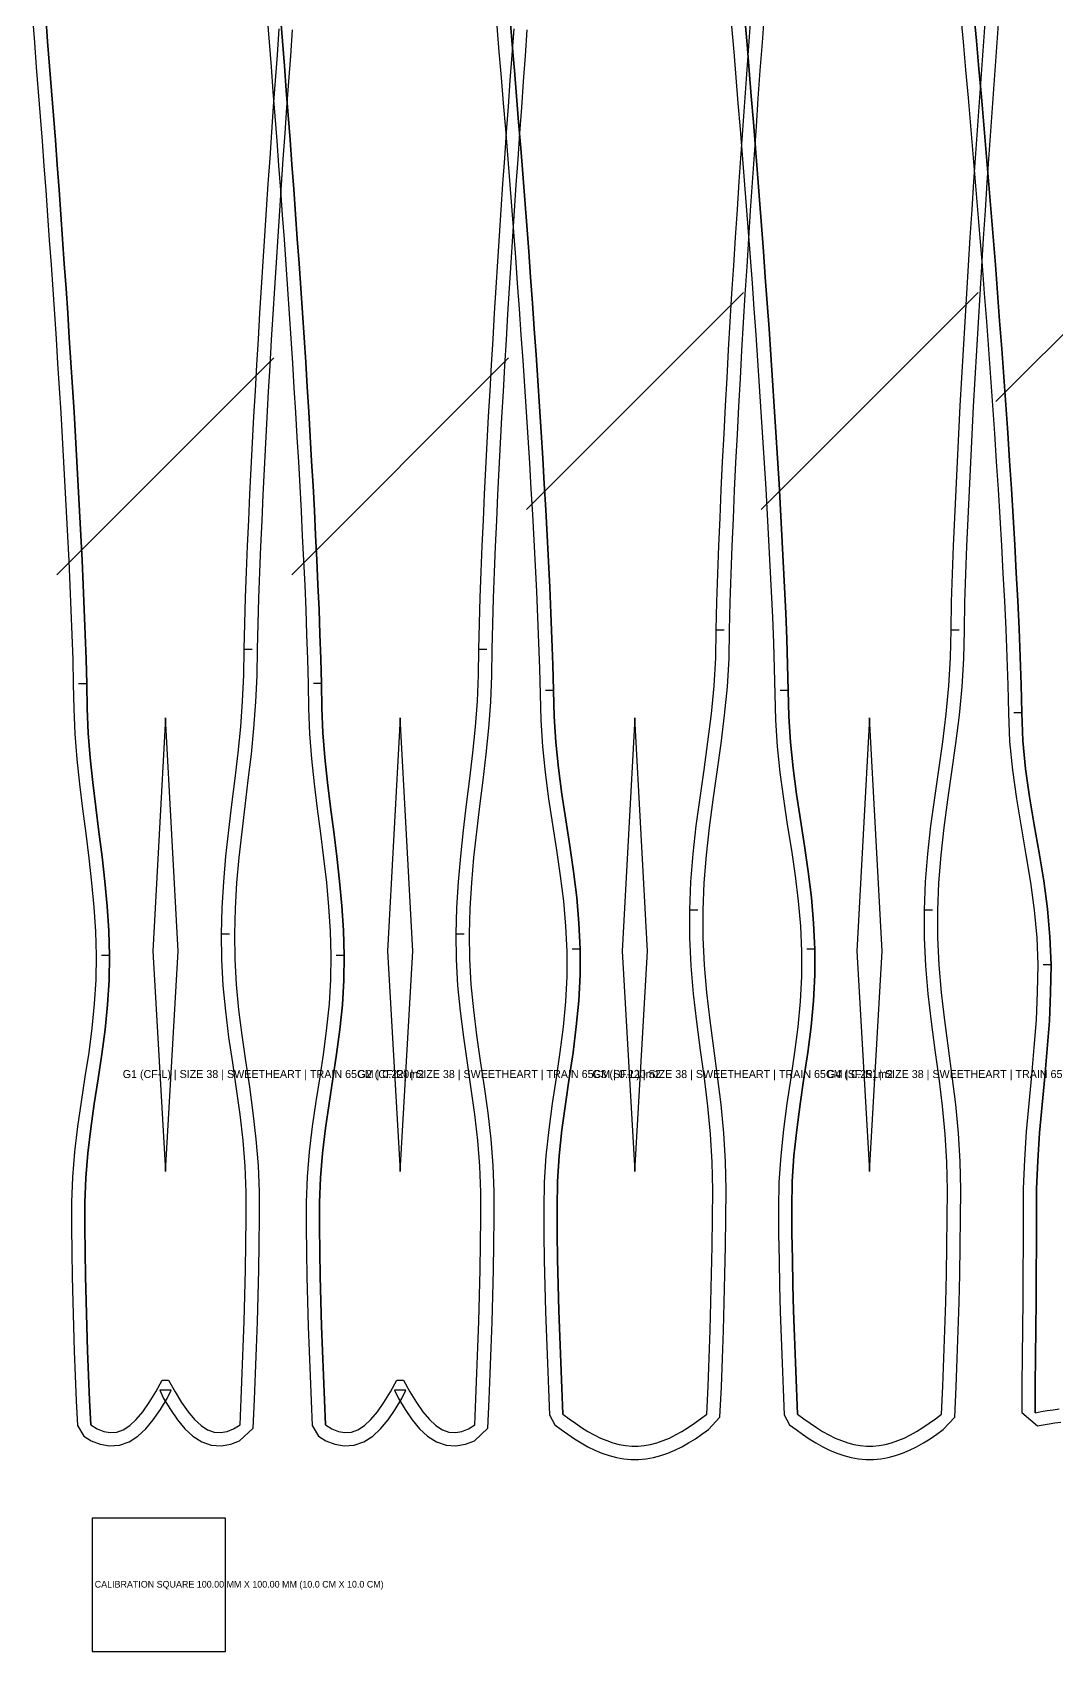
# Model space of a CAD drawing. Header units: millimetres. Extents: x -41 to 1533, y 40 to 2263.
# Drawn here: x -5 to 763, y 40 to 1254 of the extents above; entities that cross this region are included whole.
import ezdxf

# ---------------------------------------------------------------- set-up
doc = ezdxf.new("R2010")
doc.units = ezdxf.units.MM
for name, color, linetype in [('1_BOUNDARY', 7, 'Continuous'), ('2_SEW', 3, 'Continuous'), ('3_SEAM_EDGE', 5, 'Continuous'), ('4_INTERNAL_DART', 6, 'Continuous'), ('6_TEXT', 2, 'Continuous'), ('7_GRAINLINE', 1, 'Continuous'), ('8_NOTCH', 4, 'Continuous'), ('CALIBRATION_100MM', 1, 'Continuous')]:
    doc.layers.add(name, color=color, linetype=linetype)

msp = doc.modelspace()

# ---------------------------------------------------------------- linework, layer by layer
at = {"layer": '1_BOUNDARY'}
for points in [[(-4.745, 1264.778), (-3.259, 1246.268), (-1.793, 1227.759), (-0.345, 1209.25), (1.084, 1190.741), (2.493, 1172.233), (3.884, 1153.725), (5.252, 1135.217), (6.599, 1116.71), (7.923, 1098.203), (9.225, 1079.697), (10.502, 1061.191), (11.754, 1042.686), (12.98, 1024.181), (14.179, 1005.677), (15.349, 987.174), (16.488, 968.672), (17.596, 950.171), (18.669, 931.672), (19.705, 913.174), (20.701, 894.677), (21.654, 876.183), (22.557, 857.691), (23.407, 839.204), (24.193, 820.722), (24.903, 802.251), (25.512, 783.803), (25.96, 765.376), (26.232, 746.742), (27.122, 727.901), (28.61, 709.097), (30.572, 690.368), (32.844, 671.728), (35.243, 653.187), (37.577, 634.745), (39.662, 616.397), (41.335, 598.132), (42.469, 579.93), (42.976, 561.781), (42.763, 543.695), (41.7, 525.616), (39.879, 507.458), (37.464, 489.187), (34.682, 470.78), (31.801, 452.229), (29.102, 433.536), (26.854, 414.716), (25.285, 395.795), (24.561, 376.863), (24.556, 358.106), (24.732, 339.501), (25.046, 320.91), (25.489, 302.326), (26.046, 283.75), (26.699, 265.185), (27.426, 246.632), (28.205, 228.092), (29.009, 209.566), (33.737, 201.497), (33.737, 201.497), (39.332, 198.075), (45.984, 195.427), (53.141, 194.206), (60.606, 194.813), (67.818, 197.371), (74.401, 201.592), (80.377, 207.135), (85.928, 213.787), (91.21, 221.386), (96.328, 229.759), (99.217, 236.019), (90.783, 236.019), (93.672, 229.759), (98.79, 221.386), (104.072, 213.787), (109.623, 207.135), (115.599, 201.592), (122.182, 197.371), (129.394, 194.813), (136.859, 194.206), (144.016, 195.427), (150.668, 198.075), (160.694, 207.544), (161.796, 228.972), (162.574, 248.371), (163.302, 267.784), (163.954, 287.208), (164.512, 306.642), (164.954, 326.084), (165.268, 345.532), (165.444, 364.994), (165.439, 384.601), (164.716, 404.375), (163.151, 424.14), (160.905, 443.808), (158.208, 463.355), (155.328, 482.764), (152.545, 502.037), (150.127, 521.18), (148.302, 540.214), (147.237, 559.172), (147.024, 578.138), (147.532, 597.165), (148.667, 616.242), (150.342, 635.378), (152.429, 654.594), (154.764, 673.9), (157.163, 693.302), (159.434, 712.796), (161.394, 732.378), (162.88, 752.03), (163.769, 771.718), (164.04, 791.207), (164.488, 810.498), (165.097, 829.811), (165.808, 849.145), (166.594, 868.489), (167.444, 887.838), (168.348, 907.192), (169.3, 926.548), (170.296, 945.906), (171.332, 965.266), (172.405, 984.628), (173.513, 1003.991), (174.652, 1023.354), (175.822, 1042.718), (177.021, 1062.084), (178.248, 1081.45), (179.5, 1100.816), (180.777, 1120.184), (182.079, 1139.552), (183.403, 1158.92), (184.751, 1178.288), (186.119, 1197.657), (187.509, 1217.026), (188.918, 1236.396), (190.348, 1255.765)], [(171.255, 1265.11), (172.741, 1246.594), (174.207, 1228.08), (175.655, 1209.565), (177.084, 1191.051), (178.493, 1172.536), (179.884, 1154.022), (181.252, 1135.51), (182.599, 1116.996), (183.923, 1098.483), (185.225, 1079.971), (186.502, 1061.459), (187.754, 1042.948), (188.98, 1024.438), (190.179, 1005.928), (191.349, 987.419), (192.488, 968.911), (193.596, 950.404), (194.669, 931.899), (195.705, 913.395), (196.701, 894.892), (197.654, 876.392), (198.557, 857.895), (199.407, 839.402), (200.193, 820.914), (200.903, 802.437), (201.512, 783.983), (201.96, 765.55), (202.232, 746.91), (203.122, 728.064), (204.61, 709.255), (206.572, 690.519), (208.844, 671.874), (211.243, 653.326), (213.577, 634.879), (215.662, 616.526), (217.335, 598.254), (218.469, 580.046), (218.976, 561.891), (218.763, 543.8), (217.7, 525.714), (215.879, 507.551), (213.464, 489.274), (210.682, 470.861), (207.801, 452.305), (205.102, 433.606), (202.854, 414.78), (201.285, 395.853), (200.561, 376.915), (200.556, 358.152), (200.732, 339.542), (201.046, 320.946), (201.489, 302.355), (202.046, 283.773), (202.699, 265.203), (203.426, 246.644), (204.205, 228.098), (205.009, 209.566), (209.737, 201.497), (209.737, 201.497), (215.332, 198.075), (221.984, 195.427), (229.141, 194.206), (236.606, 194.813), (243.818, 197.371), (250.401, 201.592), (256.377, 207.135), (261.928, 213.787), (267.21, 221.386), (272.328, 229.759), (275.217, 236.019), (266.783, 236.019), (269.672, 229.759), (274.79, 221.386), (280.072, 213.787), (285.623, 207.135), (291.599, 201.592), (298.182, 197.371), (305.394, 194.813), (312.859, 194.206), (320.016, 195.427), (326.668, 198.075), (336.694, 207.544), (337.796, 228.972), (338.574, 248.371), (339.302, 267.784), (339.954, 287.208), (340.512, 306.642), (340.954, 326.084), (341.268, 345.532), (341.444, 364.994), (341.439, 384.601), (340.716, 404.375), (339.151, 424.14), (336.905, 443.808), (334.208, 463.355), (331.328, 482.764), (328.545, 502.037), (326.127, 521.18), (324.302, 540.214), (323.237, 559.172), (323.024, 578.138), (323.532, 597.165), (324.667, 616.242), (326.342, 635.378), (328.429, 654.594), (330.764, 673.9), (333.163, 693.302), (335.434, 712.796), (337.394, 732.378), (338.88, 752.03), (339.769, 771.718), (340.04, 791.207), (340.488, 810.498), (341.097, 829.811), (341.808, 849.145), (342.594, 868.489), (343.444, 887.838), (344.348, 907.192), (345.3, 926.548), (346.296, 945.906), (347.332, 965.266), (348.405, 984.628), (349.513, 1003.991), (350.652, 1023.354), (351.822, 1042.718), (353.021, 1062.084), (354.248, 1081.45), (355.5, 1100.816), (356.777, 1120.184), (358.079, 1139.552), (359.403, 1158.92), (360.751, 1178.288), (362.119, 1197.657), (363.509, 1217.026), (364.918, 1236.396), (366.348, 1255.765)], [(343.454, 1258.521), (345.091, 1239.247), (346.709, 1219.974), (348.304, 1200.7), (349.878, 1181.426), (351.429, 1162.153), (352.956, 1142.881), (354.459, 1123.609), (355.937, 1104.337), (357.39, 1085.066), (358.815, 1065.796), (360.212, 1046.525), (361.58, 1027.257), (362.916, 1007.988), (364.221, 988.72), (365.491, 969.454), (366.726, 950.189), (367.921, 930.925), (369.074, 911.662), (370.184, 892.402), (371.243, 873.144), (372.248, 853.89), (373.191, 834.639), (374.062, 815.395), (374.846, 796.164), (375.514, 776.96), (375.986, 757.745), (376.39, 738.259), (377.669, 718.558), (379.718, 698.931), (382.34, 679.414), (385.29, 660.025), (388.295, 640.771), (391.082, 621.65), (393.405, 602.651), (395.059, 583.749), (395.905, 564.911), (395.863, 546.106), (394.902, 527.28), (393.118, 508.371), (390.695, 489.34), (387.894, 470.158), (385.021, 450.818), (382.397, 431.326), (380.32, 411.699), (379.035, 391.977), (378.682, 372.339), (378.786, 352.899), (379.047, 333.535), (379.456, 314.178), (379.995, 294.831), (380.646, 275.495), (381.384, 256.172), (382.182, 236.864), (383.009, 217.572), (387.014, 209.989), (387.014, 209.989), (391.799, 206.415), (396.703, 202.918), (401.669, 199.591), (406.703, 196.475), (411.813, 193.613), (417.007, 191.045), (422.29, 188.816), (427.66, 186.966), (433.115, 185.535), (438.638, 184.558), (444.206, 184.062), (449.794, 184.062), (455.362, 184.558), (460.885, 185.535), (466.34, 186.966), (471.71, 188.816), (476.993, 191.045), (482.187, 193.613), (487.297, 196.475), (492.331, 199.591), (497.297, 202.918), (502.201, 206.415), (510.755, 215.802), (511.82, 238.614), (512.617, 259.635), (513.355, 280.67), (514.006, 301.717), (514.544, 322.775), (514.953, 343.841), (515.214, 364.913), (515.318, 386.057), (514.967, 407.381), (513.685, 428.783), (511.615, 450.098), (508.994, 471.29), (506.123, 492.34), (503.319, 513.245), (500.892, 534.012), (499.102, 554.666), (498.138, 575.244), (498.095, 595.804), (498.945, 616.393), (500.604, 637.042), (502.932, 657.779), (505.722, 678.627), (508.728, 699.599), (511.676, 720.696), (514.293, 741.91), (516.337, 763.225), (517.611, 784.607), (518.015, 805.793), (518.486, 826.728), (519.155, 847.653), (519.939, 868.605), (520.811, 889.568), (521.754, 910.536), (522.759, 931.508), (523.819, 952.484), (524.928, 973.461), (526.082, 994.441), (527.277, 1015.422), (528.512, 1036.404), (529.782, 1057.388), (531.087, 1078.372), (532.424, 1099.357), (533.792, 1120.343), (535.189, 1141.329), (536.615, 1162.316), (538.068, 1183.303), (539.546, 1204.292), (541.049, 1225.28), (542.576, 1246.269), (544.127, 1267.258)], [(519.454, 1258.521), (521.091, 1239.247), (522.709, 1219.974), (524.304, 1200.7), (525.878, 1181.426), (527.429, 1162.153), (528.956, 1142.881), (530.459, 1123.609), (531.937, 1104.337), (533.39, 1085.066), (534.815, 1065.796), (536.212, 1046.525), (537.58, 1027.257), (538.916, 1007.988), (540.221, 988.72), (541.491, 969.454), (542.726, 950.189), (543.921, 930.925), (545.074, 911.662), (546.184, 892.402), (547.243, 873.144), (548.248, 853.89), (549.191, 834.639), (550.062, 815.395), (550.846, 796.164), (551.514, 776.96), (551.986, 757.745), (552.39, 738.259), (553.669, 718.558), (555.718, 698.931), (558.34, 679.414), (561.29, 660.025), (564.295, 640.771), (567.082, 621.65), (569.405, 602.651), (571.059, 583.749), (571.905, 564.911), (571.863, 546.106), (570.902, 527.28), (569.118, 508.371), (566.695, 489.34), (563.894, 470.158), (561.021, 450.818), (558.397, 431.326), (556.32, 411.699), (555.035, 391.977), (554.682, 372.339), (554.786, 352.899), (555.047, 333.535), (555.456, 314.178), (555.995, 294.831), (556.646, 275.495), (557.384, 256.172), (558.182, 236.864), (559.009, 217.572), (563.014, 209.989), (563.014, 209.989), (567.799, 206.415), (572.703, 202.918), (577.669, 199.591), (582.703, 196.475), (587.813, 193.613), (593.007, 191.045), (598.29, 188.816), (603.66, 186.966), (609.115, 185.535), (614.638, 184.558), (620.206, 184.062), (625.794, 184.062), (631.362, 184.558), (636.885, 185.535), (642.34, 186.966), (647.71, 188.816), (652.993, 191.045), (658.187, 193.613), (663.297, 196.475), (668.331, 199.591), (673.297, 202.918), (678.201, 206.415), (686.755, 215.802), (687.82, 238.614), (688.617, 259.635), (689.355, 280.67), (690.006, 301.717), (690.544, 322.775), (690.953, 343.841), (691.214, 364.913), (691.318, 386.057), (690.967, 407.381), (689.685, 428.783), (687.615, 450.098), (684.994, 471.29), (682.123, 492.34), (679.319, 513.245), (676.892, 534.012), (675.102, 554.666), (674.138, 575.244), (674.095, 595.804), (674.945, 616.393), (676.604, 637.042), (678.932, 657.779), (681.722, 678.627), (684.728, 699.599), (687.676, 720.696), (690.293, 741.91), (692.337, 763.225), (693.611, 784.607), (694.015, 805.793), (694.486, 826.728), (695.155, 847.653), (695.939, 868.605), (696.811, 889.568), (697.754, 910.536), (698.759, 931.508), (699.819, 952.484), (700.928, 973.461), (702.082, 994.441), (703.277, 1015.422), (704.512, 1036.404), (705.782, 1057.388), (707.087, 1078.372), (708.424, 1099.357), (709.792, 1120.343), (711.189, 1141.329), (712.615, 1162.316), (714.068, 1183.303), (715.546, 1204.292), (717.049, 1225.28), (718.576, 1246.269), (720.127, 1267.258)], [(691.171, 1267.8), (693.071, 1246.819), (694.945, 1225.839), (696.794, 1204.86), (698.615, 1183.881), (700.408, 1162.902), (702.172, 1141.924), (703.906, 1120.946), (705.609, 1099.968), (707.281, 1078.992), (708.918, 1058.016), (710.519, 1037.041), (712.085, 1016.067), (713.611, 995.094), (715.096, 974.121), (716.538, 953.15), (717.932, 932.181), (719.277, 911.214), (720.566, 890.249), (721.795, 869.287), (722.958, 848.329), (724.044, 827.376), (725.04, 806.432), (725.923, 785.503), (726.651, 764.629), (727.044, 743.593), (727.978, 722.213), (730.052, 700.749), (733.016, 679.419), (736.528, 658.257), (740.19, 637.276), (743.595, 616.475), (746.377, 595.839), (748.239, 575.331), (748.99, 554.854), (748.725, 534.278), (747.762, 513.59), (746.23, 492.819), (744.329, 471.937), (742.314, 450.929), (740.457, 429.799), (739.015, 408.562), (738.189, 387.267), (738.037, 366.09), (737.996, 345.083), (737.91, 324.112), (737.783, 303.138), (737.62, 282.16), (737.43, 261.179), (737.221, 240.194), (737.001, 219.205), (748.774, 209.259), (748.774, 209.259), (753.218, 210.06), (757.581, 210.775), (761.945, 211.419), (766.307, 211.991)]]:
    msp.add_lwpolyline(points, dxfattribs=at)
at = {"layer": '2_SEW'}
for points in [[(5.223, 1265.582), (6.709, 1247.063), (8.176, 1228.544), (9.625, 1210.025), (11.055, 1191.506), (12.465, 1172.987), (13.856, 1154.468), (15.225, 1135.949), (16.573, 1117.43), (17.898, 1098.911), (19.201, 1080.392), (20.479, 1061.873), (21.732, 1043.354), (22.959, 1024.835), (24.159, 1006.316), (25.33, 987.797), (26.47, 969.278), (27.579, 950.759), (28.653, 932.241), (29.69, 913.722), (30.687, 895.203), (31.641, 876.684), (32.546, 858.165), (33.397, 839.646), (34.185, 821.127), (34.897, 802.608), (35.508, 784.089), (35.958, 765.57), (36.227, 747.051), (37.102, 728.532), (38.568, 710.013), (40.508, 691.494), (42.766, 672.975), (45.162, 654.456), (47.506, 635.937), (49.61, 617.418), (51.306, 598.899), (52.459, 580.38), (52.976, 561.861), (52.757, 543.342), (51.669, 524.823), (49.812, 506.304), (47.365, 487.785), (44.567, 469.266), (41.691, 450.747), (39.016, 432.228), (36.803, 413.709), (35.267, 395.19), (34.559, 376.671), (34.556, 358.152), (34.731, 339.633), (35.044, 321.114), (35.485, 302.595), (36.041, 284.076), (36.692, 265.557), (37.418, 247.038), (38.196, 228.519), (39, 210), (39, 210), (39, 210), (43.87, 206.986), (48.739, 205.04), (53.609, 204.195), (58.478, 204.584), (63.348, 206.316), (68.217, 209.451), (73.087, 213.98), (77.957, 219.825), (82.826, 226.836), (87.696, 234.808), (92.565, 243.485), (97.435, 243.485), (102.304, 234.808), (107.174, 226.836), (112.043, 219.825), (116.913, 213.98), (121.783, 209.451), (126.652, 206.316), (131.522, 204.584), (136.391, 204.195), (141.261, 205.04), (146.13, 206.986), (151, 210), (151.804, 229.38), (152.582, 248.759), (153.308, 268.139), (153.959, 287.519), (154.515, 306.899), (154.956, 326.278), (155.269, 345.658), (155.444, 365.038), (155.441, 384.418), (154.733, 403.797), (153.197, 423.177), (150.984, 442.557), (148.309, 461.937), (145.433, 481.316), (142.635, 500.696), (140.188, 520.076), (138.331, 539.456), (137.243, 558.835), (137.024, 578.215), (137.541, 597.595), (138.694, 616.975), (140.39, 636.354), (142.494, 655.734), (144.838, 675.114), (147.234, 694.494), (149.492, 713.873), (151.432, 733.253), (152.898, 752.633), (153.773, 772.013), (154.042, 791.392), (154.492, 810.772), (155.103, 830.152), (155.815, 849.532), (156.603, 868.911), (157.454, 888.291), (158.359, 907.671), (159.313, 927.051), (160.31, 946.43), (161.347, 965.81), (162.421, 985.19), (163.53, 1004.57), (164.67, 1023.949), (165.841, 1043.329), (167.041, 1062.709), (168.268, 1082.089), (169.521, 1101.468), (170.799, 1120.848), (172.102, 1140.228), (173.427, 1159.608), (174.775, 1178.987), (176.144, 1198.367), (177.535, 1217.747), (178.945, 1237.127), (180.375, 1256.506)], [(181.223, 1265.9151), (182.709, 1247.39), (184.176, 1228.866), (185.625, 1210.341), (187.055, 1191.816), (188.465, 1173.291), (189.856, 1154.7659), (191.225, 1136.2419), (192.573, 1117.7169), (193.898, 1099.1919), (195.201, 1080.6669), (196.479, 1062.1419), (197.732, 1043.6168), (198.959, 1025.0928), (200.159, 1006.5678), (201.33, 988.0428), (202.47, 969.5178), (203.579, 950.9927), (204.653, 932.4687), (205.69, 913.9437), (206.687, 895.4187), (207.641, 876.8937), (208.546, 858.3686), (209.397, 839.8446), (210.185, 821.3196), (210.897, 802.7946), (211.508, 784.2696), (211.958, 765.7446), (212.227, 747.2195), (213.102, 728.6955), (214.568, 710.1705), (216.508, 691.6455), (218.766, 673.1205), (221.162, 654.5954), (223.506, 636.0714), (225.61, 617.5464), (227.306, 599.0214), (228.459, 580.4964), (228.976, 561.9714), (228.757, 543.4473), (227.669, 524.9223), (225.812, 506.3973), (223.365, 487.8723), (220.567, 469.3473), (217.691, 450.8232), (215.016, 432.2982), (212.803, 413.7732), (211.267, 395.2482), (210.559, 376.7232), (210.556, 358.1981), (210.731, 339.6741), (211.044, 321.1491), (211.485, 302.6241), (212.041, 284.0991), (212.692, 265.5741), (213.418, 247.05), (214.196, 228.525), (215, 210), (215, 210), (215, 210), (219.87, 206.986), (224.739, 205.04), (229.609, 204.195), (234.478, 204.584), (239.348, 206.316), (244.217, 209.451), (249.087, 213.98), (253.957, 219.825), (258.826, 226.836), (263.696, 234.808), (268.565, 243.485), (273.435, 243.485), (278.304, 234.808), (283.174, 226.836), (288.043, 219.825), (292.913, 213.98), (297.783, 209.451), (302.652, 206.316), (307.522, 204.584), (312.391, 204.195), (317.261, 205.04), (322.13, 206.986), (327, 210), (327.804, 229.38), (328.582, 248.759), (329.308, 268.139), (329.959, 287.519), (330.515, 306.899), (330.956, 326.278), (331.269, 345.658), (331.444, 365.038), (331.441, 384.418), (330.733, 403.797), (329.197, 423.177), (326.984, 442.557), (324.309, 461.937), (321.433, 481.316), (318.635, 500.696), (316.188, 520.076), (314.331, 539.456), (313.243, 558.835), (313.024, 578.215), (313.541, 597.595), (314.694, 616.975), (316.39, 636.354), (318.494, 655.734), (320.838, 675.114), (323.234, 694.494), (325.492, 713.873), (327.432, 733.253), (328.898, 752.633), (329.773, 772.013), (330.042, 791.392), (330.492, 810.772), (331.103, 830.152), (331.815, 849.532), (332.603, 868.911), (333.454, 888.291), (334.359, 907.671), (335.313, 927.051), (336.31, 946.43), (337.347, 965.81), (338.421, 985.19), (339.53, 1004.57), (340.67, 1023.949), (341.841, 1043.329), (343.041, 1062.709), (344.268, 1082.089), (345.521, 1101.468), (346.799, 1120.848), (348.102, 1140.228), (349.427, 1159.608), (350.775, 1178.987), (352.144, 1198.367), (353.535, 1217.747), (354.945, 1237.127), (356.375, 1256.506)], [(353.418, 1264.0522), (355.056, 1244.6805), (356.674, 1225.3099), (358.27, 1205.9383), (359.845, 1186.5666), (361.397, 1167.1949), (362.925, 1147.8243), (364.429, 1128.4525), (365.908, 1109.0809), (367.362, 1089.7103), (368.788, 1070.3386), (370.186, 1050.967), (371.555, 1031.5964), (372.893, 1012.2247), (374.199, 992.8531), (375.47, 973.4824), (376.706, 954.1107), (377.902, 934.7391), (379.057, 915.3684), (380.168, 895.9968), (381.229, 876.6252), (382.235, 857.2545), (383.18, 837.8829), (384.053, 818.5113), (384.839, 799.1405), (385.51, 779.7688), (385.983, 760.3972), (386.381, 741.0255), (387.633, 721.6549), (389.647, 702.2833), (392.239, 682.9116), (395.173, 663.541), (398.183, 644.1694), (400.993, 624.7976), (403.35, 605.427), (405.037, 586.0554), (405.903, 566.6837), (405.859, 547.3131), (404.876, 527.9415), (403.057, 508.5698), (400.603, 489.1992), (397.787, 469.8275), (394.922, 450.4558), (392.325, 431.0852), (390.284, 411.7135), (389.026, 392.3418), (388.682, 372.9702), (388.786, 353.5995), (389.046, 334.2279), (389.453, 314.8563), (389.99, 295.4855), (390.64, 276.1139), (391.376, 256.7423), (392.173, 237.3716), (393, 218), (393, 218), (393, 218), (397.696, 214.491), (402.391, 211.143), (407.087, 207.996), (411.783, 205.089), (416.478, 202.458), (421.174, 200.136), (425.87, 198.153), (430.565, 196.535), (435.261, 195.302), (439.957, 194.471), (444.652, 194.052), (449.348, 194.052), (454.043, 194.471), (458.739, 195.302), (463.435, 196.535), (468.13, 198.153), (472.826, 200.136), (477.522, 202.458), (482.217, 205.089), (486.913, 207.996), (491.609, 211.143), (496.304, 214.491), (501, 218), (501.827, 239), (502.624, 260), (503.36, 281), (504.01, 302), (504.547, 323), (504.954, 344), (505.214, 365), (505.318, 386), (504.974, 407), (503.716, 428), (501.675, 449), (499.078, 470), (496.213, 491), (493.397, 512), (490.943, 533), (489.124, 554), (488.141, 575), (488.097, 596), (488.963, 617), (490.65, 638), (493.007, 659), (495.817, 680), (498.827, 701), (501.761, 722), (504.353, 743), (506.367, 764), (507.619, 785), (508.017, 806), (508.49, 827), (509.161, 848), (509.947, 869), (510.82, 890), (511.765, 911), (512.771, 932), (513.832, 953), (514.943, 974), (516.098, 995), (517.294, 1016), (518.53, 1037), (519.801, 1058), (521.107, 1079), (522.445, 1100), (523.814, 1121), (525.212, 1142), (526.638, 1163), (528.092, 1184), (529.571, 1205), (531.075, 1226), (532.603, 1247), (534.155, 1268)], [(529.418, 1264.0522), (531.056, 1244.6805), (532.674, 1225.3099), (534.27, 1205.9383), (535.845, 1186.5666), (537.397, 1167.1949), (538.925, 1147.8243), (540.429, 1128.4525), (541.908, 1109.0809), (543.362, 1089.7103), (544.788, 1070.3386), (546.186, 1050.967), (547.555, 1031.5964), (548.893, 1012.2247), (550.199, 992.8531), (551.47, 973.4824), (552.706, 954.1107), (553.902, 934.7391), (555.057, 915.3684), (556.168, 895.9968), (557.229, 876.6252), (558.235, 857.2545), (559.18, 837.8829), (560.053, 818.5113), (560.839, 799.1405), (561.51, 779.7688), (561.983, 760.3972), (562.381, 741.0255), (563.633, 721.6549), (565.647, 702.2833), (568.239, 682.9116), (571.173, 663.541), (574.183, 644.1694), (576.993, 624.7976), (579.35, 605.427), (581.037, 586.0554), (581.903, 566.6837), (581.859, 547.3131), (580.876, 527.9415), (579.057, 508.5698), (576.603, 489.1992), (573.787, 469.8275), (570.922, 450.4558), (568.325, 431.0852), (566.284, 411.7135), (565.026, 392.3418), (564.682, 372.9702), (564.786, 353.5995), (565.046, 334.2279), (565.453, 314.8563), (565.99, 295.4855), (566.64, 276.1139), (567.376, 256.7423), (568.173, 237.3716), (569, 218), (569, 218), (569, 218), (573.696, 214.491), (578.391, 211.143), (583.087, 207.996), (587.783, 205.089), (592.478, 202.458), (597.174, 200.136), (601.87, 198.153), (606.565, 196.535), (611.261, 195.302), (615.957, 194.471), (620.652, 194.052), (625.348, 194.052), (630.043, 194.471), (634.739, 195.302), (639.435, 196.535), (644.13, 198.153), (648.826, 200.136), (653.522, 202.458), (658.217, 205.089), (662.913, 207.996), (667.609, 211.143), (672.304, 214.491), (677, 218), (677.827, 239), (678.624, 260), (679.36, 281), (680.01, 302), (680.547, 323), (680.954, 344), (681.214, 365), (681.318, 386), (680.974, 407), (679.716, 428), (677.675, 449), (675.078, 470), (672.213, 491), (669.397, 512), (666.943, 533), (665.124, 554), (664.141, 575), (664.097, 596), (664.963, 617), (666.65, 638), (669.007, 659), (671.817, 680), (674.827, 701), (677.761, 722), (680.353, 743), (682.367, 764), (683.619, 785), (684.017, 806), (684.49, 827), (685.161, 848), (685.947, 869), (686.82, 890), (687.765, 911), (688.771, 932), (689.832, 953), (690.943, 974), (692.098, 995), (693.294, 1016), (694.53, 1037), (695.801, 1058), (697.107, 1079), (698.445, 1100), (699.814, 1121), (701.212, 1142), (702.638, 1163), (704.092, 1184), (705.571, 1205), (707.075, 1226), (708.603, 1247), (710.155, 1268)], [(701.13, 1268.5285), (703.031, 1247.539), (704.906, 1226.5507), (706.756, 1205.5623), (708.578, 1184.5738), (710.372, 1163.5855), (712.137, 1142.597), (713.873, 1121.6086), (715.577, 1100.6192), (717.25, 1079.6308), (718.888, 1058.6424), (720.491, 1037.654), (722.058, 1016.6656), (723.585, 995.6772), (725.072, 974.6877), (726.515, 953.6993), (727.911, 932.711), (729.257, 911.7225), (730.548, 890.7341), (731.779, 869.7457), (732.944, 848.7573), (734.032, 827.7679), (735.03, 806.7794), (735.916, 785.7911), (736.647, 764.8027), (737.039, 743.8142), (737.954, 722.8258), (739.983, 701.8365), (742.902, 680.848), (746.386, 659.8596), (750.05, 638.8711), (753.486, 617.8828), (756.314, 596.8944), (758.219, 575.9059), (758.989, 554.9166), (758.721, 533.9282), (757.744, 512.9397), (756.196, 491.9513), (754.286, 470.9629), (752.272, 449.9745), (750.427, 428.9861), (749.001, 407.9967), (748.186, 387.0083), (748.037, 366.0199), (747.996, 345.0314), (747.91, 324.0431), (747.783, 303.0546), (747.62, 282.0652), (747.43, 261.0768), (747.22, 240.0884), (747, 219.1), (747, 219.1), (747, 219.1), (751.522, 219.915), (756.043, 220.656), (760.565, 221.323), (765.087, 221.916)]]:
    msp.add_lwpolyline(points, dxfattribs=at)
at = {"layer": '3_SEAM_EDGE'}
for points in [[(39, 210), (38.196, 228.519), (37.418, 247.038), (36.692, 265.557), (36.041, 284.076), (35.485, 302.595), (35.044, 321.114), (34.731, 339.633), (34.556, 358.152), (34.559, 376.671), (35.267, 395.19), (36.803, 413.709), (39.016, 432.228), (41.691, 450.747), (44.567, 469.266), (47.365, 487.785), (49.812, 506.304), (51.669, 524.823), (52.757, 543.342), (52.976, 561.861), (52.459, 580.38), (51.306, 598.899), (49.61, 617.418), (47.506, 635.937), (45.162, 654.456), (42.766, 672.975), (40.508, 691.494), (38.568, 710.013), (37.102, 728.532), (36.227, 747.051), (35.958, 765.57), (35.508, 784.089), (34.897, 802.608), (34.185, 821.127), (33.397, 839.646), (32.546, 858.165), (31.641, 876.684), (30.687, 895.203), (29.69, 913.722), (28.653, 932.241), (27.579, 950.759), (26.47, 969.278), (25.33, 987.797), (24.159, 1006.316), (22.959, 1024.835), (21.732, 1043.354), (20.479, 1061.873), (19.201, 1080.392), (17.898, 1098.911), (16.573, 1117.43), (15.225, 1135.949), (13.856, 1154.468), (12.465, 1172.987), (11.055, 1191.506), (9.625, 1210.025), (8.176, 1228.544), (6.709, 1247.063), (5.223, 1265.582)], [(215, 210), (214.196, 228.525), (213.418, 247.05), (212.692, 265.5741), (212.041, 284.0991), (211.485, 302.6241), (211.044, 321.1491), (210.731, 339.6741), (210.556, 358.1981), (210.559, 376.7232), (211.267, 395.2482), (212.803, 413.7732), (215.016, 432.2982), (217.691, 450.8232), (220.567, 469.3473), (223.365, 487.8723), (225.812, 506.3973), (227.669, 524.9223), (228.757, 543.4473), (228.976, 561.9714), (228.459, 580.4964), (227.306, 599.0214), (225.61, 617.5464), (223.506, 636.0714), (221.162, 654.5954), (218.766, 673.1205), (216.508, 691.6455), (214.568, 710.1705), (213.102, 728.6955), (212.227, 747.2195), (211.958, 765.7446), (211.508, 784.2696), (210.897, 802.7946), (210.185, 821.3196), (209.397, 839.8446), (208.546, 858.3686), (207.641, 876.8937), (206.687, 895.4187), (205.69, 913.9437), (204.653, 932.4687), (203.579, 950.9927), (202.47, 969.5178), (201.33, 988.0428), (200.159, 1006.5678), (198.959, 1025.0928), (197.732, 1043.6168), (196.479, 1062.1419), (195.201, 1080.6669), (193.898, 1099.1919), (192.573, 1117.7169), (191.225, 1136.2419), (189.856, 1154.7659), (188.465, 1173.291), (187.055, 1191.816), (185.625, 1210.341), (184.176, 1228.866), (182.709, 1247.39), (181.223, 1265.9151)], [(393, 218), (392.173, 237.3716), (391.376, 256.7423), (390.64, 276.1139), (389.99, 295.4855), (389.453, 314.8563), (389.046, 334.2279), (388.786, 353.5995), (388.682, 372.9702), (389.026, 392.3418), (390.284, 411.7135), (392.325, 431.0852), (394.922, 450.4558), (397.787, 469.8275), (400.603, 489.1992), (403.057, 508.5698), (404.876, 527.9415), (405.859, 547.3131), (405.903, 566.6837), (405.037, 586.0554), (403.35, 605.427), (400.993, 624.7976), (398.183, 644.1694), (395.173, 663.541), (392.239, 682.9116), (389.647, 702.2833), (387.633, 721.6549), (386.381, 741.0255), (385.983, 760.3972), (385.51, 779.7688), (384.839, 799.1405), (384.053, 818.5113), (383.18, 837.8829), (382.235, 857.2545), (381.229, 876.6252), (380.168, 895.9968), (379.057, 915.3684), (377.902, 934.7391), (376.706, 954.1107), (375.47, 973.4824), (374.199, 992.8531), (372.893, 1012.2247), (371.555, 1031.5964), (370.186, 1050.967), (368.788, 1070.3386), (367.362, 1089.7103), (365.908, 1109.0809), (364.429, 1128.4525), (362.925, 1147.8243), (361.397, 1167.1949), (359.845, 1186.5666), (358.27, 1205.9383), (356.674, 1225.3099), (355.056, 1244.6805), (353.418, 1264.0522)], [(501, 218), (501.827, 239), (502.624, 260), (503.36, 281), (504.01, 302), (504.547, 323), (504.954, 344), (505.214, 365), (505.318, 386), (504.974, 407), (503.716, 428), (501.675, 449), (499.078, 470), (496.213, 491), (493.397, 512), (490.943, 533), (489.124, 554), (488.141, 575), (488.097, 596), (488.963, 617), (490.65, 638), (493.007, 659), (495.817, 680), (498.827, 701), (501.761, 722), (504.353, 743), (506.367, 764), (507.619, 785), (508.017, 806), (508.49, 827), (509.161, 848), (509.947, 869), (510.82, 890), (511.765, 911), (512.771, 932), (513.832, 953), (514.943, 974), (516.098, 995), (517.294, 1016), (518.53, 1037), (519.801, 1058), (521.107, 1079), (522.445, 1100), (523.814, 1121), (525.212, 1142), (526.638, 1163), (528.092, 1184), (529.571, 1205), (531.075, 1226), (532.603, 1247), (534.155, 1268)], [(569, 218), (568.173, 237.3716), (567.376, 256.7423), (566.64, 276.1139), (565.99, 295.4855), (565.453, 314.8563), (565.046, 334.2279), (564.786, 353.5995), (564.682, 372.9702), (565.026, 392.3418), (566.284, 411.7135), (568.325, 431.0852), (570.922, 450.4558), (573.787, 469.8275), (576.603, 489.1992), (579.057, 508.5698), (580.876, 527.9415), (581.859, 547.3131), (581.903, 566.6837), (581.037, 586.0554), (579.35, 605.427), (576.993, 624.7976), (574.183, 644.1694), (571.173, 663.541), (568.239, 682.9116), (565.647, 702.2833), (563.633, 721.6549), (562.381, 741.0255), (561.983, 760.3972), (561.51, 779.7688), (560.839, 799.1405), (560.053, 818.5113), (559.18, 837.8829), (558.235, 857.2545), (557.229, 876.6252), (556.168, 895.9968), (555.057, 915.3684), (553.902, 934.7391), (552.706, 954.1107), (551.47, 973.4824), (550.199, 992.8531), (548.893, 1012.2247), (547.555, 1031.5964), (546.186, 1050.967), (544.788, 1070.3386), (543.362, 1089.7103), (541.908, 1109.0809), (540.429, 1128.4525), (538.925, 1147.8243), (537.397, 1167.1949), (535.845, 1186.5666), (534.27, 1205.9383), (532.674, 1225.3099), (531.056, 1244.6805), (529.418, 1264.0522)], [(677, 218), (677.827, 239), (678.624, 260), (679.36, 281), (680.01, 302), (680.547, 323), (680.954, 344), (681.214, 365), (681.318, 386), (680.974, 407), (679.716, 428), (677.675, 449), (675.078, 470), (672.213, 491), (669.397, 512), (666.943, 533), (665.124, 554), (664.141, 575), (664.097, 596), (664.963, 617), (666.65, 638), (669.007, 659), (671.817, 680), (674.827, 701), (677.761, 722), (680.353, 743), (682.367, 764), (683.619, 785), (684.017, 806), (684.49, 827), (685.161, 848), (685.947, 869), (686.82, 890), (687.765, 911), (688.771, 932), (689.832, 953), (690.943, 974), (692.098, 995), (693.294, 1016), (694.53, 1037), (695.801, 1058), (697.107, 1079), (698.445, 1100), (699.814, 1121), (701.212, 1142), (702.638, 1163), (704.092, 1184), (705.571, 1205), (707.075, 1226), (708.603, 1247), (710.155, 1268)], [(747, 219.1), (747.22, 240.0884), (747.43, 261.0768), (747.62, 282.0652), (747.783, 303.0546), (747.91, 324.0431), (747.996, 345.0314), (748.037, 366.0199), (748.186, 387.0083), (749.001, 407.9967), (750.427, 428.9861), (752.272, 449.9745), (754.286, 470.9629), (756.196, 491.9513), (757.744, 512.9397), (758.721, 533.9282), (758.989, 554.9166), (758.219, 575.9059), (756.314, 596.8944), (753.486, 617.8828), (750.05, 638.8711), (746.386, 659.8596), (742.902, 680.848), (739.983, 701.8365), (737.954, 722.8258), (737.039, 743.8142), (736.647, 764.8027), (735.916, 785.7911), (735.03, 806.7794), (734.032, 827.7679), (732.944, 848.7573), (731.779, 869.7457), (730.548, 890.7341), (729.257, 911.7225), (727.911, 932.711), (726.515, 953.6993), (725.072, 974.6877), (723.585, 995.6772), (722.058, 1016.6656), (720.491, 1037.654), (718.888, 1058.6424), (717.25, 1079.6308), (715.577, 1100.6192), (713.873, 1121.6086), (712.137, 1142.597), (710.372, 1163.5855), (708.578, 1184.5738), (706.756, 1205.5623), (704.906, 1226.5507), (703.031, 1247.539), (701.13, 1268.5285)], [(151, 210), (151.804, 229.38), (152.582, 248.759), (153.308, 268.139), (153.959, 287.519), (154.515, 306.899), (154.956, 326.278), (155.269, 345.658), (155.444, 365.038), (155.441, 384.418), (154.733, 403.797), (153.197, 423.177), (150.984, 442.557), (148.309, 461.937), (145.433, 481.316), (142.635, 500.696), (140.188, 520.076), (138.331, 539.456), (137.243, 558.835), (137.024, 578.215), (137.541, 597.595), (138.694, 616.975), (140.39, 636.354), (142.494, 655.734), (144.838, 675.114), (147.234, 694.494), (149.492, 713.873), (151.432, 733.253), (152.898, 752.633), (153.773, 772.013), (154.042, 791.392), (154.492, 810.772), (155.103, 830.152), (155.815, 849.532), (156.603, 868.911), (157.454, 888.291), (158.359, 907.671), (159.313, 927.051), (160.31, 946.43), (161.347, 965.81), (162.421, 985.19), (163.53, 1004.57), (164.67, 1023.949), (165.841, 1043.329), (167.041, 1062.709), (168.268, 1082.089), (169.521, 1101.468), (170.799, 1120.848), (172.102, 1140.228), (173.427, 1159.608), (174.775, 1178.987), (176.144, 1198.367), (177.535, 1217.747), (178.945, 1237.127), (180.375, 1256.506)], [(327, 210), (327.804, 229.38), (328.582, 248.759), (329.308, 268.139), (329.959, 287.519), (330.515, 306.899), (330.956, 326.278), (331.269, 345.658), (331.444, 365.038), (331.441, 384.418), (330.733, 403.797), (329.197, 423.177), (326.984, 442.557), (324.309, 461.937), (321.433, 481.316), (318.635, 500.696), (316.188, 520.076), (314.331, 539.456), (313.243, 558.835), (313.024, 578.215), (313.541, 597.595), (314.694, 616.975), (316.39, 636.354), (318.494, 655.734), (320.838, 675.114), (323.234, 694.494), (325.492, 713.873), (327.432, 733.253), (328.898, 752.633), (329.773, 772.013), (330.042, 791.392), (330.492, 810.772), (331.103, 830.152), (331.815, 849.532), (332.603, 868.911), (333.454, 888.291), (334.359, 907.671), (335.313, 927.051), (336.31, 946.43), (337.347, 965.81), (338.421, 985.19), (339.53, 1004.57), (340.67, 1023.949), (341.841, 1043.329), (343.041, 1062.709), (344.268, 1082.089), (345.521, 1101.468), (346.799, 1120.848), (348.102, 1140.228), (349.427, 1159.608), (350.775, 1178.987), (352.144, 1198.367), (353.535, 1217.747), (354.945, 1237.127), (356.375, 1256.506)]]:
    msp.add_lwpolyline(points, dxfattribs=at)
at = {"layer": '4_INTERNAL_DART'}
for points in [[(95, 400), (104.5, 565), (95, 740), (85.5, 565), (95, 400)], [(271, 400), (280.5, 565), (271, 740), (261.5, 565), (271, 400)], [(447, 400), (456.5, 565), (447, 740), (437.5, 565), (447, 400)], [(623, 400), (632.5, 565), (623, 740), (613.5, 565), (623, 400)]]:
    msp.add_lwpolyline(points, close=True, dxfattribs=at)
at = {"layer": '7_GRAINLINE'}
for p, q in [((717.68, 977.08), (880.32, 1139.72)), ((365.68, 896.2), (528.32, 1058.84)), ((541.68, 896.2), (704.32, 1058.84)), ((13.68, 847.24), (176.32, 1009.88)), ((189.68, 847.24), (352.32, 1009.88))]:
    msp.add_line(p, q, dxfattribs=at)
at = {"layer": '8_NOTCH'}
for p, q in [((508.017, 806), (514.017, 806)), ((684.017, 806), (690.017, 806)), ((154.042, 791.392), (160.042, 791.392)), ((330.042, 791.392), (336.042, 791.392)), ((35.958, 765.57), (29.958, 765.57)), ((211.958, 765.7446), (205.958, 765.7446)), ((385.983, 760.3972), (379.983, 760.3972)), ((561.983, 760.3972), (555.983, 760.3972)), ((737.039, 743.8142), (731.039, 743.8142)), ((488.097, 596), (494.097, 596)), ((664.097, 596), (670.097, 596)), ((137.024, 578.215), (143.024, 578.215)), ((313.024, 578.215), (319.024, 578.215)), ((52.976, 561.861), (46.976, 561.861)), ((228.976, 561.9714), (222.976, 561.9714)), ((405.903, 566.6837), (399.903, 566.6837)), ((581.903, 566.6837), (575.903, 566.6837)), ((758.989, 554.9166), (752.989, 554.9166))]:
    msp.add_line(p, q, dxfattribs=at)
at = {"layer": 'CALIBRATION_100MM'}
msp.add_lwpolyline([(40, 40), (140, 40), (140, 140), (40, 140), (40, 40)], close=True, dxfattribs=at)

# ---------------------------------------------------------------- texts
at = {"layer": '6_TEXT'}
for s, height, p in [('G1 (CF-L) | SIZE 38 | SWEETHEART | TRAIN 65CM | 0.220m2', 6, (63, 470)), ('G2 (CF-R) | SIZE 38 | SWEETHEART | TRAIN 65CM | 0.220m2', 6, (239, 470)), ('G3 (SF-L) | SIZE 38 | SWEETHEART | TRAIN 65CM | 0.251m2', 6, (415, 470)), ('G4 (SF-R) | SIZE 38 | SWEETHEART | TRAIN 65CM | 0.251m2', 6, (591, 470)), ('CALIBRATION SQUARE 100.00 MM X 100.00 MM (10.0 CM X 10.0 CM)', 5, (42, 88))]:
    msp.add_text(s, height=height, dxfattribs=at).set_placement(p)

doc.saveas('drawing.dxf')
